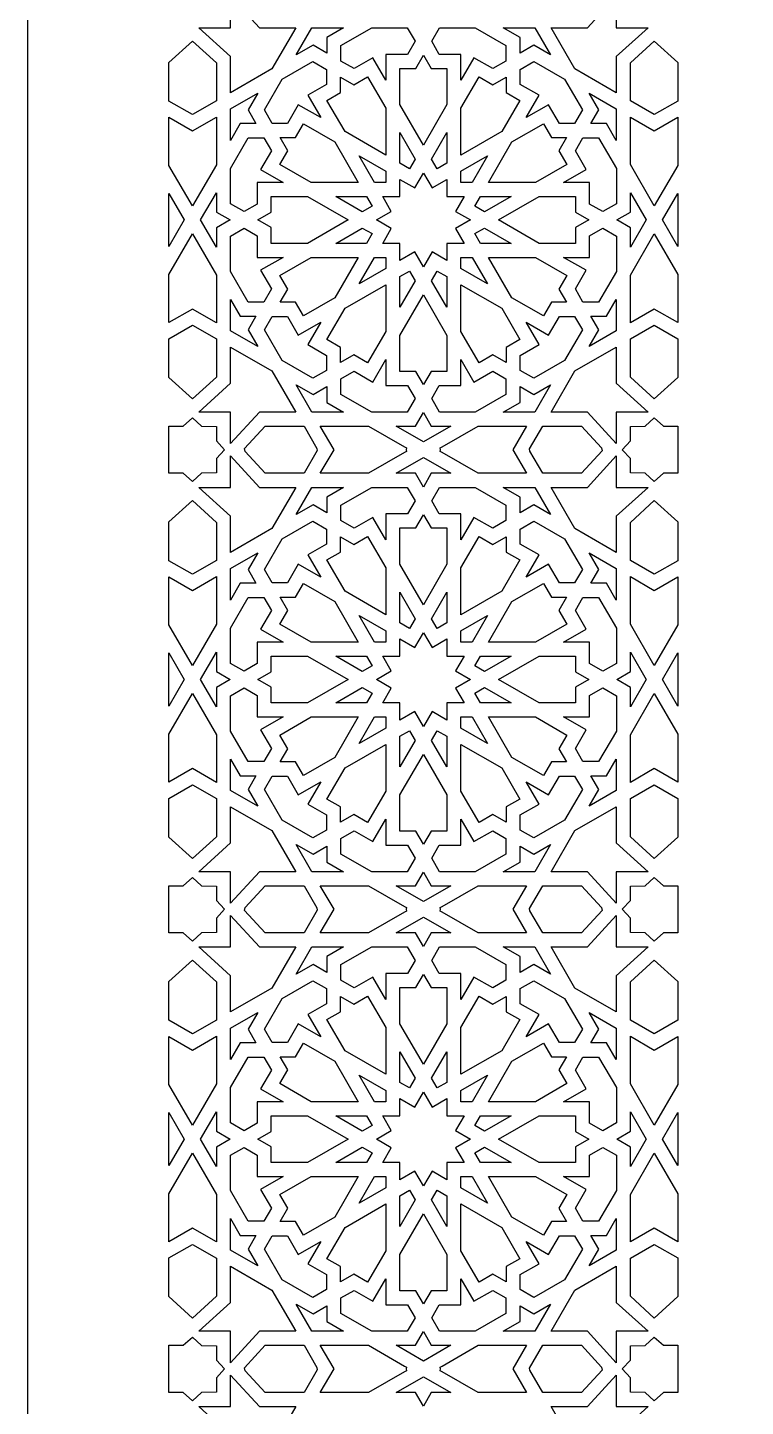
# Model space of a CAD drawing. Extents: x -600 to 600, y -1000 to 1000.
# Drawn here: x -600 to -346.1, y -419.7 to 68.1 of the extents above; entities that cross this region are included whole.
import ezdxf

# ---------------------------------------------------------------- set-up
doc = ezdxf.new("R2010")
doc.units = 0
doc.layers.add('LAYER_1', color=18, linetype='CONTINUOUS')

msp = doc.modelspace()

# ---------------------------------------------------------------- linework, layer by layer
at = {"layer": 'LAYER_1'}
for points in [[(-600, -1000), (600, -1000), (600, 1000), (-600, 1000)], [(-518.02, 68.04), (-505.16, 68.04), (-513.61, 53.46), (-528.25, 45.04), (-528.25, 57.86), (-539.46, 68.04), (-528.25, 68.04), (-528.25, 79.21)], [(-391.75, 68.04), (-380.54, 68.04), (-391.75, 57.86), (-391.75, 45.04), (-406.39, 53.46), (-414.84, 68.04), (-401.98, 68.04), (-391.75, 79.21)], [(-494.19, 64.63), (-494.19, 59.04), (-499.04, 61.84), (-504.98, 58.42), (-499.41, 68.04), (-488.25, 68.04)], [(-465.74, 68.04), (-462.96, 63.25), (-465.64, 58.64), (-473.29, 58.64), (-473.29, 49.48), (-477.89, 57.41), (-484.52, 53.6), (-489.16, 56.26), (-489.16, 61.79), (-478.29, 68.04)], [(-441.71, 68.04), (-430.84, 61.79), (-430.84, 56.26), (-435.48, 53.6), (-442.11, 57.41), (-446.7, 49.48), (-446.7, 58.64), (-454.36, 58.64), (-457.04, 63.25), (-454.26, 68.04)], [(-420.59, 68.04), (-415.02, 58.42), (-420.96, 61.84), (-425.81, 59.04), (-425.81, 64.63), (-431.75, 68.04)], [(-533.23, 55.67), (-533.23, 42.18), (-541.68, 37.31), (-550, 42.1), (-550, 55.79), (-541.68, 63.35)], [(-370, 55.79), (-370, 42.1), (-378.31, 37.31), (-386.77, 42.18), (-386.77, 55.67), (-378.31, 63.35)], [(-494.29, 53.31), (-494.29, 47.98), (-500.92, 44.17), (-496.32, 36.24), (-504.28, 40.82), (-508.11, 34.21), (-513.46, 34.21), (-516.24, 39), (-509.97, 49.83), (-499.1, 56.08)], [(-457.29, 53.68), (-451.68, 53.68), (-451.68, 40.89), (-460, 26.54), (-468.32, 40.89), (-468.32, 53.68), (-462.71, 53.68), (-460, 58.34)], [(-410.03, 49.83), (-403.76, 39), (-406.53, 34.21), (-411.89, 34.21), (-415.72, 40.82), (-423.68, 36.24), (-419.08, 44.17), (-425.71, 47.98), (-425.71, 53.31), (-420.9, 56.08)], [(-473.29, 39.56), (-473.29, 22.99), (-487.7, 31.28), (-494.12, 42.35), (-489.26, 45.15), (-489.26, 50.53), (-484.57, 47.84), (-479.71, 50.63)], [(-435.43, 47.84), (-430.74, 50.53), (-430.74, 45.15), (-425.88, 42.35), (-432.3, 31.28), (-446.7, 22.99), (-446.7, 39.56), (-440.28, 50.63)], [(-522.02, 38.95), (-519.22, 34.11), (-524.82, 34.11), (-528.25, 28.19), (-528.25, 39.31), (-518.59, 44.87)], [(-391.75, 39.31), (-391.75, 28.19), (-395.18, 34.11), (-400.78, 34.11), (-397.98, 38.95), (-401.41, 44.87)], [(-533.23, 19.6), (-541.68, 5.02), (-550, 19.36), (-550, 36.37), (-541.68, 31.58), (-533.23, 36.45)], [(-378.31, 31.58), (-370, 36.37), (-370, 19.36), (-378.31, 5.02), (-386.77, 19.61), (-386.77, 36.45)], [(-491.34, 27.64), (-483.03, 13.3), (-499.65, 13.3), (-510.77, 19.7), (-507.97, 24.53), (-510.67, 29.2), (-505.27, 29.2), (-502.46, 34.04)], [(-462.87, 21.58), (-464.86, 18.15), (-468.31, 20.13), (-468.31, 30.97)], [(-451.68, 20.13), (-455.13, 18.15), (-457.12, 21.58), (-451.68, 30.97)], [(-414.73, 29.2), (-409.33, 29.2), (-412.03, 24.53), (-409.23, 19.7), (-420.34, 13.3), (-436.97, 13.3), (-428.66, 27.64), (-417.54, 34.04)], [(-516.42, 29.1), (-513.75, 24.48), (-517.58, 17.88), (-509.62, 13.3), (-518.81, 13.3), (-518.81, 5.68), (-523.44, 3.01), (-528.25, 5.78), (-528.25, 18.27), (-521.98, 29.1)], [(-391.74, 18.27), (-391.74, 5.78), (-396.56, 3.01), (-401.19, 5.68), (-401.19, 13.3), (-410.38, 13.3), (-402.42, 17.88), (-406.25, 24.48), (-403.58, 29.1), (-398.02, 29.1)], [(-473.29, 17.26), (-473.29, 13.3), (-477.27, 13.3), (-482.71, 22.68)], [(-442.72, 13.3), (-446.7, 13.3), (-446.7, 17.26), (-437.28, 22.68)], [(-456.95, 11.37), (-451.68, 14.4), (-451.68, 8.34), (-445.6, 8.34), (-448.64, 3.09), (-443.37, 0.06), (-448.64, -2.98), (-445.6, -8.23), (-451.68, -8.23), (-451.68, -14.29), (-456.95, -11.26), (-460, -16.51), (-463.04, -11.26), (-468.31, -14.29), (-468.31, -8.23), (-474.4, -8.23), (-471.35, -2.98), (-476.62, 0.06), (-471.35, 3.09), (-474.4, 8.34), (-468.31, 8.34), (-468.31, 14.4), (-463.04, 11.37), (-460, 16.62)], [(-544.56, 0.06), (-550, -9.33), (-550, 0.06), (-550, 9.44)], [(-533.23, 2.85), (-528.38, 0.06), (-533.23, -2.74), (-533.23, -9.58), (-538.81, 0.06), (-533.23, 9.69)], [(-500.99, 8.34), (-486.59, 0.06), (-500.99, -8.23), (-513.83, -8.23), (-513.83, -2.64), (-518.51, 0.06), (-513.83, 2.75), (-513.83, 8.34)], [(-480.15, 8.34), (-478.16, 4.91), (-481.6, 2.92), (-491.02, 8.34)], [(-438.39, 2.92), (-441.84, 4.91), (-439.85, 8.34), (-428.97, 8.34)], [(-406.17, 8.34), (-406.17, 2.75), (-401.49, 0.06), (-406.17, -2.64), (-406.17, -8.23), (-419.01, -8.23), (-433.41, 0.06), (-419.01, 8.34)], [(-381.19, 0.06), (-386.77, -9.58), (-386.77, -2.74), (-391.62, 0.06), (-386.77, 2.85), (-386.77, 9.69)], [(-370, 0.06), (-370, -9.33), (-375.44, 0.06), (-370, 9.44)], [(-518.81, -5.56), (-518.81, -13.19), (-509.62, -13.19), (-517.58, -17.77), (-513.75, -24.37), (-516.42, -28.99), (-521.98, -28.99), (-528.25, -18.16), (-528.25, -5.66), (-523.44, -2.9)], [(-478.16, -4.79), (-480.15, -8.23), (-491.02, -8.23), (-481.6, -2.81)], [(-428.97, -8.23), (-439.85, -8.23), (-441.84, -4.79), (-438.39, -2.81)], [(-391.74, -5.66), (-391.74, -18.16), (-398.02, -28.99), (-403.58, -28.99), (-406.25, -24.37), (-402.42, -17.77), (-410.38, -13.19), (-401.19, -13.19), (-401.19, -5.56), (-396.56, -2.9)], [(-533.23, -19.49), (-533.23, -36.34), (-541.68, -31.47), (-550, -36.26), (-550, -19.25), (-541.68, -4.91)], [(-370, -19.25), (-370, -36.26), (-378.31, -31.47), (-386.77, -36.34), (-386.77, -19.49), (-378.31, -4.91)], [(-483.03, -13.19), (-491.34, -27.53), (-502.46, -33.93), (-505.27, -29.09), (-510.67, -29.09), (-507.97, -24.42), (-510.77, -19.59), (-499.65, -13.19)], [(-473.29, -13.19), (-473.29, -17.15), (-482.71, -22.57), (-477.27, -13.19)], [(-437.28, -22.57), (-446.7, -17.15), (-446.7, -13.19), (-442.72, -13.19)], [(-409.23, -19.59), (-412.03, -24.42), (-409.33, -29.09), (-414.73, -29.09), (-417.54, -33.93), (-428.66, -27.53), (-436.97, -13.19), (-420.34, -13.19)], [(-462.87, -21.47), (-468.31, -30.86), (-468.31, -20.02), (-464.86, -18.04)], [(-451.68, -20.02), (-451.68, -30.86), (-457.12, -21.47), (-455.13, -18.04)], [(-473.29, -39.45), (-479.71, -50.52), (-484.57, -47.73), (-489.26, -50.42), (-489.26, -45.03), (-494.12, -42.24), (-487.7, -31.17), (-473.29, -22.88)], [(-432.3, -31.17), (-425.88, -42.24), (-430.74, -45.03), (-430.74, -50.42), (-435.43, -47.73), (-440.28, -50.52), (-446.7, -39.45), (-446.7, -22.88)], [(-524.82, -34), (-519.22, -34), (-522.02, -38.84), (-518.59, -44.76), (-528.25, -39.2), (-528.25, -28.08)], [(-451.68, -40.78), (-451.68, -53.56), (-457.29, -53.56), (-460, -58.23), (-462.71, -53.56), (-468.32, -53.56), (-468.32, -40.78), (-460, -26.43)], [(-391.75, -39.2), (-401.41, -44.76), (-397.98, -38.84), (-400.78, -34), (-395.18, -34), (-391.75, -28.08)], [(-504.28, -40.71), (-496.32, -36.13), (-500.92, -44.06), (-494.29, -47.87), (-494.29, -53.2), (-499.1, -55.97), (-509.97, -49.72), (-516.24, -38.89), (-513.46, -34.1), (-508.11, -34.1)], [(-403.76, -38.89), (-410.03, -49.72), (-420.9, -55.97), (-425.71, -53.2), (-425.71, -47.87), (-419.08, -44.06), (-423.68, -36.13), (-415.72, -40.71), (-411.89, -34.1), (-406.53, -34.1)], [(-533.23, -42.07), (-533.23, -55.56), (-541.68, -63.24), (-550, -55.68), (-550, -41.98), (-541.68, -37.2)], [(-370, -41.98), (-370, -55.68), (-378.31, -63.24), (-386.77, -55.56), (-386.77, -42.07), (-378.31, -37.2)], [(-513.61, -53.35), (-505.16, -67.93), (-518.02, -67.93), (-528.25, -79.1), (-528.25, -67.93), (-539.46, -67.93), (-528.25, -57.75), (-528.25, -44.93)], [(-391.75, -57.75), (-380.54, -67.93), (-391.75, -67.93), (-391.75, -79.1), (-401.98, -67.93), (-414.84, -67.93), (-406.39, -53.35), (-391.75, -44.93)], [(-473.29, -58.53), (-465.64, -58.53), (-462.96, -63.14), (-465.74, -67.93), (-478.29, -67.93), (-489.16, -61.68), (-489.16, -56.15), (-484.52, -53.49), (-477.89, -57.3), (-473.29, -49.36)], [(-442.11, -57.3), (-435.48, -53.49), (-430.84, -56.15), (-430.84, -61.68), (-441.71, -67.93), (-454.26, -67.93), (-457.04, -63.14), (-454.36, -58.53), (-446.7, -58.53), (-446.7, -49.36)], [(-499.04, -61.73), (-494.19, -58.93), (-494.19, -64.52), (-488.25, -67.93), (-499.41, -67.93), (-504.98, -58.31)], [(-420.59, -67.93), (-431.75, -67.93), (-425.81, -64.52), (-425.81, -58.93), (-420.96, -61.73), (-415.02, -58.31)], [(-457.2, -72.9), (-450.34, -72.9), (-460, -78.45), (-469.66, -72.9), (-462.8, -72.9), (-460, -68.06)], [(-538.44, -72.91), (-533.23, -73.07), (-533.23, -78.1), (-530.35, -81.25), (-533.23, -84.4), (-533.23, -89.43), (-538.44, -89.59), (-541.69, -92.54), (-544.92, -89.6), (-550, -89.6), (-550, -81.25), (-550, -72.9), (-544.92, -72.9), (-541.69, -69.96)], [(-497.64, -80.76), (-497.53, -81.55), (-502.2, -89.6), (-515.96, -89.6), (-522.99, -81.92), (-523.26, -80.87), (-515.96, -72.9), (-502.2, -72.9)], [(-466.65, -80.22), (-465.93, -80.63), (-466.08, -81.25), (-465.93, -81.87), (-466.65, -82.28), (-479.38, -89.6), (-496.45, -89.6), (-491.61, -81.25), (-496.45, -72.9), (-479.38, -72.9)], [(-428.39, -81.25), (-423.55, -89.6), (-440.62, -89.6), (-453.35, -82.28), (-454.07, -81.87), (-453.92, -81.25), (-454.07, -80.63), (-453.35, -80.22), (-440.62, -72.9), (-423.55, -72.9)], [(-397.01, -80.58), (-396.74, -81.63), (-404.05, -89.6), (-417.8, -89.6), (-422.36, -81.74), (-422.47, -80.95), (-417.8, -72.9), (-404.05, -72.9)], [(-375.08, -72.9), (-370, -72.9), (-370, -81.25), (-370, -89.6), (-375.08, -89.6), (-378.31, -92.54), (-381.56, -89.59), (-386.77, -89.43), (-386.77, -84.4), (-389.65, -81.25), (-386.77, -78.1), (-386.77, -73.07), (-381.56, -72.91), (-378.31, -69.96)], [(-518.02, -94.57), (-505.16, -94.57), (-513.61, -109.15), (-528.25, -117.57), (-528.25, -104.75), (-539.46, -94.57), (-528.25, -94.57), (-528.25, -83.4)], [(-450.34, -89.6), (-457.2, -89.6), (-460, -94.44), (-462.8, -89.6), (-469.66, -89.6), (-460, -84.05)], [(-391.75, -94.57), (-380.54, -94.57), (-391.75, -104.75), (-391.75, -117.57), (-406.39, -109.15), (-414.84, -94.57), (-401.98, -94.57), (-391.75, -83.4)], [(-488.25, -94.57), (-494.19, -97.98), (-494.19, -103.57), (-499.04, -100.77), (-504.98, -104.19), (-499.41, -94.57)], [(-465.74, -94.57), (-462.96, -99.36), (-465.64, -103.97), (-473.29, -103.97), (-473.29, -113.13), (-477.89, -105.2), (-484.52, -109.01), (-489.16, -106.35), (-489.16, -100.82), (-478.29, -94.57)], [(-430.84, -100.82), (-430.84, -106.35), (-435.48, -109.01), (-442.11, -105.2), (-446.7, -113.13), (-446.7, -103.97), (-454.36, -103.97), (-457.04, -99.36), (-454.26, -94.57), (-441.71, -94.57)], [(-420.59, -94.57), (-415.02, -104.19), (-420.96, -100.77), (-425.81, -103.57), (-425.81, -97.98), (-431.75, -94.57)], [(-533.23, -106.94), (-533.23, -120.43), (-541.68, -125.3), (-550, -120.51), (-550, -106.82), (-541.68, -99.26)], [(-370, -106.82), (-370, -120.51), (-378.31, -125.3), (-386.77, -120.43), (-386.77, -106.94), (-378.31, -99.26)], [(-494.29, -109.3), (-494.29, -114.63), (-500.92, -118.44), (-496.32, -126.37), (-504.28, -121.79), (-508.11, -128.4), (-513.46, -128.4), (-516.24, -123.61), (-509.97, -112.78), (-499.1, -106.53)], [(-457.29, -108.93), (-451.68, -108.93), (-451.68, -121.72), (-460, -136.07), (-468.32, -121.72), (-468.32, -108.93), (-462.71, -108.93), (-460, -104.27)], [(-410.03, -112.78), (-403.76, -123.61), (-406.53, -128.4), (-411.89, -128.4), (-415.72, -121.79), (-423.68, -126.37), (-419.08, -118.44), (-425.71, -114.63), (-425.71, -109.3), (-420.9, -106.53)], [(-473.29, -123.05), (-473.29, -139.62), (-487.7, -131.33), (-494.12, -120.26), (-489.26, -117.46), (-489.26, -112.08), (-484.57, -114.77), (-479.71, -111.98)], [(-435.43, -114.77), (-430.74, -112.08), (-430.74, -117.46), (-425.88, -120.26), (-432.3, -131.33), (-446.7, -139.62), (-446.7, -123.05), (-440.28, -111.98)], [(-522.02, -123.66), (-519.22, -128.5), (-524.82, -128.5), (-528.25, -134.42), (-528.25, -123.3), (-518.59, -117.74)], [(-391.75, -123.3), (-391.75, -134.42), (-395.18, -128.5), (-400.78, -128.5), (-397.98, -123.66), (-401.41, -117.74)], [(-533.23, -143.01), (-541.68, -157.59), (-550, -143.25), (-550, -126.24), (-541.68, -131.03), (-533.23, -126.16)], [(-378.31, -131.03), (-370, -126.24), (-370, -143.25), (-378.31, -157.59), (-386.77, -143.01), (-386.77, -126.16)], [(-491.34, -134.97), (-483.03, -149.31), (-499.65, -149.31), (-510.77, -142.91), (-507.97, -138.08), (-510.67, -133.41), (-505.27, -133.41), (-502.46, -128.57)], [(-462.87, -141.03), (-464.86, -144.46), (-468.31, -142.48), (-468.31, -131.64)], [(-451.68, -142.48), (-455.13, -144.46), (-457.12, -141.03), (-451.68, -131.64)], [(-414.73, -133.41), (-409.33, -133.41), (-412.03, -138.08), (-409.23, -142.91), (-420.34, -149.31), (-436.97, -149.31), (-428.66, -134.97), (-417.54, -128.57)], [(-513.75, -138.13), (-517.58, -144.73), (-509.62, -149.31), (-518.81, -149.31), (-518.81, -156.93), (-523.44, -159.6), (-528.25, -156.83), (-528.25, -144.34), (-521.98, -133.51), (-516.42, -133.51)], [(-398.02, -133.51), (-391.74, -144.34), (-391.74, -156.83), (-396.56, -159.6), (-401.19, -156.93), (-401.19, -149.31), (-410.38, -149.31), (-402.42, -144.73), (-406.25, -138.13), (-403.58, -133.51)], [(-473.29, -145.35), (-473.29, -149.31), (-477.27, -149.31), (-482.71, -139.93)], [(-442.72, -149.31), (-446.7, -149.31), (-446.7, -145.35), (-437.28, -139.93)], [(-456.95, -151.24), (-451.68, -148.21), (-451.68, -154.27), (-445.6, -154.27), (-448.64, -159.52), (-443.37, -162.55), (-448.64, -165.59), (-445.6, -170.84), (-451.68, -170.84), (-451.68, -176.9), (-456.95, -173.87), (-460, -179.12), (-463.04, -173.87), (-468.31, -176.9), (-468.31, -170.84), (-474.4, -170.84), (-471.35, -165.59), (-476.62, -162.55), (-471.35, -159.52), (-474.4, -154.27), (-468.31, -154.27), (-468.31, -148.21), (-463.04, -151.24), (-460, -145.99)], [(-544.56, -162.55), (-550, -171.94), (-550, -162.55), (-550, -153.17)], [(-533.23, -159.76), (-528.38, -162.55), (-533.23, -165.35), (-533.23, -172.19), (-538.81, -162.55), (-533.23, -152.92)], [(-486.59, -162.55), (-500.99, -170.84), (-513.83, -170.84), (-513.83, -165.25), (-518.51, -162.55), (-513.83, -159.86), (-513.83, -154.27), (-500.99, -154.27)], [(-478.16, -157.7), (-481.6, -159.69), (-491.02, -154.27), (-480.15, -154.27)], [(-438.39, -159.69), (-441.84, -157.7), (-439.85, -154.27), (-428.97, -154.27)], [(-406.17, -159.86), (-401.49, -162.55), (-406.17, -165.25), (-406.17, -170.84), (-419.01, -170.84), (-433.41, -162.55), (-419.01, -154.27), (-406.17, -154.27)], [(-381.19, -162.55), (-386.77, -172.19), (-386.77, -165.35), (-391.62, -162.55), (-386.77, -159.76), (-386.77, -152.92)], [(-370, -162.55), (-370, -171.94), (-375.44, -162.55), (-370, -153.17)], [(-518.81, -168.17), (-518.81, -175.8), (-509.62, -175.8), (-517.58, -180.38), (-513.75, -186.98), (-516.42, -191.6), (-521.98, -191.6), (-528.25, -180.77), (-528.25, -168.27), (-523.44, -165.51)], [(-478.16, -167.4), (-480.15, -170.84), (-491.02, -170.84), (-481.6, -165.42)], [(-428.97, -170.84), (-439.85, -170.84), (-441.84, -167.4), (-438.39, -165.42)], [(-391.74, -168.27), (-391.74, -180.77), (-398.02, -191.6), (-403.58, -191.6), (-406.25, -186.98), (-402.42, -180.38), (-410.38, -175.8), (-401.19, -175.8), (-401.19, -168.17), (-396.56, -165.51)], [(-533.23, -182.1), (-533.23, -198.95), (-541.68, -194.08), (-550, -198.87), (-550, -181.86), (-541.68, -167.52)], [(-370, -181.86), (-370, -198.87), (-378.31, -194.08), (-386.77, -198.95), (-386.77, -182.1), (-378.31, -167.52)], [(-491.34, -190.14), (-502.46, -196.54), (-505.27, -191.7), (-510.67, -191.7), (-507.97, -187.03), (-510.77, -182.2), (-499.65, -175.8), (-483.03, -175.8)], [(-473.29, -175.8), (-473.29, -179.76), (-482.71, -185.18), (-477.27, -175.8)], [(-442.72, -175.8), (-437.28, -185.18), (-446.7, -179.76), (-446.7, -175.8)], [(-409.23, -182.2), (-412.03, -187.03), (-409.33, -191.7), (-414.73, -191.7), (-417.54, -196.54), (-428.66, -190.14), (-436.97, -175.8), (-420.34, -175.8)], [(-462.87, -184.08), (-468.31, -193.47), (-468.31, -182.63), (-464.86, -180.65)], [(-451.68, -182.63), (-451.68, -193.47), (-457.12, -184.08), (-455.13, -180.65)], [(-473.29, -202.06), (-479.71, -213.13), (-484.57, -210.34), (-489.26, -213.03), (-489.26, -207.64), (-494.12, -204.85), (-487.7, -193.78), (-473.29, -185.49)], [(-451.68, -203.39), (-451.68, -216.17), (-457.29, -216.17), (-460, -220.84), (-462.71, -216.17), (-468.32, -216.17), (-468.32, -203.39), (-460, -189.04)], [(-432.3, -193.78), (-425.88, -204.85), (-430.74, -207.64), (-430.74, -213.03), (-435.43, -210.34), (-440.28, -213.13), (-446.7, -202.06), (-446.7, -185.49)], [(-524.82, -196.61), (-519.22, -196.61), (-522.02, -201.45), (-518.59, -207.37), (-528.25, -201.81), (-528.25, -190.69)], [(-391.75, -201.81), (-401.41, -207.37), (-397.98, -201.45), (-400.78, -196.61), (-395.18, -196.61), (-391.75, -190.69)], [(-533.23, -204.68), (-533.23, -218.17), (-541.68, -225.85), (-550, -218.29), (-550, -204.59), (-541.68, -199.81)], [(-508.11, -196.71), (-504.28, -203.32), (-496.32, -198.74), (-500.92, -206.67), (-494.29, -210.48), (-494.29, -215.81), (-499.1, -218.58), (-509.97, -212.33), (-516.24, -201.5), (-513.46, -196.71)], [(-406.53, -196.71), (-403.76, -201.5), (-410.03, -212.33), (-420.9, -218.58), (-425.71, -215.81), (-425.71, -210.48), (-419.08, -206.67), (-423.68, -198.74), (-415.72, -203.32), (-411.89, -196.71)], [(-370, -204.59), (-370, -218.29), (-378.31, -225.85), (-386.77, -218.17), (-386.77, -204.68), (-378.31, -199.81)], [(-513.61, -215.96), (-505.16, -230.54), (-518.02, -230.54), (-528.25, -241.71), (-528.25, -230.54), (-539.46, -230.54), (-528.25, -220.36), (-528.25, -207.54)], [(-391.75, -220.36), (-380.54, -230.54), (-391.75, -230.54), (-391.75, -241.71), (-401.98, -230.54), (-414.84, -230.54), (-406.39, -215.96), (-391.75, -207.54)], [(-473.29, -221.14), (-465.64, -221.14), (-462.96, -225.75), (-465.74, -230.54), (-478.29, -230.54), (-489.16, -224.29), (-489.16, -218.76), (-484.52, -216.1), (-477.89, -219.91), (-473.29, -211.97)], [(-442.11, -219.91), (-435.48, -216.1), (-430.84, -218.76), (-430.84, -224.29), (-441.71, -230.54), (-454.26, -230.54), (-457.04, -225.75), (-454.36, -221.14), (-446.7, -221.14), (-446.7, -211.97)], [(-499.04, -224.34), (-494.19, -221.54), (-494.19, -227.13), (-488.25, -230.54), (-499.41, -230.54), (-504.98, -220.92)], [(-420.59, -230.54), (-431.75, -230.54), (-425.81, -227.13), (-425.81, -221.54), (-420.96, -224.34), (-415.02, -220.92)], [(-538.44, -235.52), (-533.23, -235.68), (-533.23, -240.71), (-530.35, -243.86), (-533.23, -247.01), (-533.23, -252.04), (-538.44, -252.2), (-541.69, -255.15), (-544.92, -252.21), (-550, -252.21), (-550, -243.86), (-550, -235.51), (-544.92, -235.51), (-541.69, -232.57)], [(-457.2, -235.51), (-450.34, -235.51), (-460, -241.06), (-469.66, -235.51), (-462.8, -235.51), (-460, -230.67)], [(-375.08, -235.51), (-370, -235.51), (-370, -243.86), (-370, -252.21), (-375.08, -252.21), (-378.31, -255.15), (-381.56, -252.2), (-386.77, -252.04), (-386.77, -247.01), (-389.65, -243.86), (-386.77, -240.71), (-386.77, -235.68), (-381.56, -235.52), (-378.31, -232.57)], [(-502.2, -235.51), (-497.64, -243.37), (-497.53, -244.16), (-502.2, -252.21), (-515.96, -252.21), (-523.26, -244.24), (-522.99, -243.19), (-515.96, -235.51)], [(-479.38, -235.51), (-466.65, -242.83), (-465.93, -243.24), (-466.08, -243.86), (-465.93, -244.48), (-466.65, -244.89), (-479.38, -252.21), (-496.45, -252.21), (-491.61, -243.86), (-496.45, -235.51)], [(-423.55, -235.51), (-428.39, -243.86), (-423.55, -252.21), (-440.62, -252.21), (-453.35, -244.89), (-454.07, -244.48), (-453.92, -243.86), (-454.07, -243.24), (-453.35, -242.83), (-440.62, -235.51)], [(-397.01, -243.19), (-396.74, -244.24), (-404.05, -252.21), (-417.8, -252.21), (-422.36, -244.35), (-422.47, -243.56), (-417.8, -235.51), (-404.05, -235.51)], [(-518.02, -257.18), (-505.16, -257.18), (-513.61, -271.76), (-528.25, -280.18), (-528.25, -267.36), (-539.46, -257.18), (-528.25, -257.18), (-528.25, -246.01)], [(-450.34, -252.21), (-457.2, -252.21), (-460, -257.05), (-462.8, -252.21), (-469.66, -252.21), (-460, -246.66)], [(-391.75, -257.18), (-380.54, -257.18), (-391.75, -267.36), (-391.75, -280.18), (-406.39, -271.76), (-414.84, -257.18), (-401.98, -257.18), (-391.75, -246.01)], [(-494.19, -260.59), (-494.19, -266.18), (-499.04, -263.38), (-504.98, -266.8), (-499.41, -257.18), (-488.25, -257.18)], [(-465.74, -257.18), (-462.96, -261.97), (-465.64, -266.58), (-473.29, -266.58), (-473.29, -275.74), (-477.89, -267.81), (-484.52, -271.62), (-489.16, -268.96), (-489.16, -263.43), (-478.29, -257.18)], [(-430.84, -263.43), (-430.84, -268.96), (-435.48, -271.62), (-442.11, -267.81), (-446.7, -275.74), (-446.7, -266.58), (-454.36, -266.58), (-457.04, -261.97), (-454.26, -257.18), (-441.71, -257.18)], [(-420.59, -257.18), (-415.02, -266.8), (-420.96, -263.38), (-425.81, -266.18), (-425.81, -260.59), (-431.75, -257.18)], [(-533.23, -269.55), (-533.23, -283.04), (-541.68, -287.91), (-550, -283.12), (-550, -269.43), (-541.68, -261.87)], [(-370, -269.43), (-370, -283.12), (-378.31, -287.91), (-386.77, -283.04), (-386.77, -269.55), (-378.31, -261.87)], [(-457.29, -271.55), (-451.68, -271.55), (-451.68, -284.33), (-460, -298.68), (-468.32, -284.33), (-468.32, -271.55), (-462.71, -271.55), (-460, -266.88)], [(-494.29, -271.91), (-494.29, -277.24), (-500.92, -281.05), (-496.32, -288.98), (-504.28, -284.4), (-508.11, -291.01), (-513.46, -291.01), (-516.24, -286.22), (-509.97, -275.39), (-499.1, -269.14)], [(-410.03, -275.39), (-403.76, -286.22), (-406.53, -291.01), (-411.89, -291.01), (-415.72, -284.4), (-423.68, -288.98), (-419.08, -281.05), (-425.71, -277.24), (-425.71, -271.91), (-420.9, -269.14)], [(-473.29, -285.66), (-473.29, -302.23), (-487.7, -293.94), (-494.12, -282.87), (-489.26, -280.07), (-489.26, -274.69), (-484.57, -277.38), (-479.71, -274.59)], [(-435.43, -277.38), (-430.74, -274.69), (-430.74, -280.07), (-425.88, -282.87), (-432.3, -293.94), (-446.7, -302.23), (-446.7, -285.66), (-440.28, -274.59)], [(-522.02, -286.27), (-519.22, -291.11), (-524.82, -291.11), (-528.25, -297.03), (-528.25, -285.91), (-518.59, -280.35)], [(-391.75, -285.91), (-391.75, -297.03), (-395.18, -291.11), (-400.78, -291.11), (-397.98, -286.27), (-401.41, -280.35)], [(-533.23, -305.62), (-541.68, -320.2), (-550, -305.86), (-550, -288.85), (-541.68, -293.64), (-533.23, -288.77)], [(-491.34, -297.58), (-483.03, -311.92), (-499.65, -311.92), (-510.77, -305.52), (-507.97, -300.69), (-510.67, -296.02), (-505.27, -296.02), (-502.46, -291.18)], [(-414.73, -296.02), (-409.33, -296.02), (-412.03, -300.69), (-409.23, -305.52), (-420.34, -311.92), (-436.97, -311.92), (-428.66, -297.58), (-417.54, -291.18)], [(-378.31, -293.64), (-370, -288.85), (-370, -305.86), (-378.31, -320.2), (-386.77, -305.62), (-386.77, -288.77)], [(-516.42, -296.12), (-513.75, -300.74), (-517.58, -307.34), (-509.62, -311.92), (-518.81, -311.92), (-518.81, -319.54), (-523.44, -322.21), (-528.25, -319.44), (-528.25, -306.95), (-521.98, -296.12)], [(-462.87, -303.64), (-464.86, -307.07), (-468.31, -305.09), (-468.31, -294.25)], [(-451.68, -305.09), (-455.13, -307.07), (-457.12, -303.64), (-451.68, -294.25)], [(-398.02, -296.12), (-391.74, -306.95), (-391.74, -319.44), (-396.56, -322.21), (-401.19, -319.54), (-401.19, -311.92), (-410.38, -311.92), (-402.42, -307.34), (-406.25, -300.74), (-403.58, -296.12)], [(-473.29, -307.96), (-473.29, -311.92), (-477.27, -311.92), (-482.71, -302.54)], [(-442.72, -311.92), (-446.7, -311.92), (-446.7, -307.96), (-437.28, -302.54)], [(-456.95, -313.85), (-451.68, -310.82), (-451.68, -316.88), (-445.6, -316.88), (-448.64, -322.13), (-443.37, -325.16), (-448.64, -328.2), (-445.6, -333.45), (-451.68, -333.45), (-451.68, -339.51), (-456.95, -336.48), (-460, -341.73), (-463.04, -336.48), (-468.31, -339.51), (-468.31, -333.45), (-474.4, -333.45), (-471.35, -328.2), (-476.62, -325.16), (-471.35, -322.13), (-474.4, -316.88), (-468.31, -316.88), (-468.31, -310.82), (-463.04, -313.85), (-460, -308.6)], [(-544.56, -325.16), (-550, -334.55), (-550, -325.16), (-550, -315.78)], [(-533.23, -322.37), (-528.38, -325.16), (-533.23, -327.96), (-533.23, -334.8), (-538.81, -325.16), (-533.23, -315.53)], [(-486.59, -325.16), (-500.99, -333.45), (-513.83, -333.45), (-513.83, -327.86), (-518.51, -325.16), (-513.83, -322.47), (-513.83, -316.88), (-500.99, -316.88)], [(-480.15, -316.88), (-478.16, -320.31), (-481.6, -322.3), (-491.02, -316.88)], [(-428.97, -316.88), (-438.39, -322.3), (-441.84, -320.31), (-439.85, -316.88)], [(-406.17, -316.88), (-406.17, -322.47), (-401.49, -325.16), (-406.17, -327.86), (-406.17, -333.45), (-419.01, -333.45), (-433.41, -325.16), (-419.01, -316.88)], [(-381.19, -325.16), (-386.77, -334.8), (-386.77, -327.96), (-391.62, -325.16), (-386.77, -322.37), (-386.77, -315.53)], [(-370, -325.16), (-370, -334.55), (-375.44, -325.16), (-370, -315.78)], [(-533.23, -344.71), (-533.23, -361.56), (-541.68, -356.69), (-550, -361.48), (-550, -344.47), (-541.68, -330.13)], [(-518.81, -330.78), (-518.81, -338.41), (-509.62, -338.41), (-517.58, -342.99), (-513.75, -349.59), (-516.42, -354.21), (-521.98, -354.21), (-528.25, -343.38), (-528.25, -330.88), (-523.44, -328.12)], [(-478.16, -330.01), (-480.15, -333.45), (-491.02, -333.45), (-481.6, -328.03)], [(-428.97, -333.45), (-439.85, -333.45), (-441.84, -330.01), (-438.39, -328.03)], [(-391.74, -330.88), (-391.74, -343.38), (-398.02, -354.21), (-403.58, -354.21), (-406.25, -349.59), (-402.42, -342.99), (-410.38, -338.41), (-401.19, -338.41), (-401.19, -330.78), (-396.56, -328.12)], [(-370, -344.47), (-370, -361.48), (-378.31, -356.69), (-386.77, -361.56), (-386.77, -344.71), (-378.31, -330.13)], [(-483.03, -338.41), (-491.34, -352.75), (-502.46, -359.15), (-505.27, -354.31), (-510.67, -354.31), (-507.97, -349.64), (-510.77, -344.81), (-499.65, -338.41)], [(-473.29, -342.37), (-482.71, -347.79), (-477.27, -338.41), (-473.29, -338.41)], [(-442.72, -338.41), (-437.28, -347.79), (-446.7, -342.37), (-446.7, -338.41)], [(-420.34, -338.41), (-409.23, -344.81), (-412.03, -349.64), (-409.33, -354.31), (-414.73, -354.31), (-417.54, -359.15), (-428.66, -352.75), (-436.97, -338.41)], [(-462.87, -346.69), (-468.31, -356.08), (-468.31, -345.24), (-464.86, -343.26)], [(-451.68, -345.24), (-451.68, -356.08), (-457.12, -346.69), (-455.13, -343.26)], [(-473.29, -364.67), (-479.71, -375.74), (-484.57, -372.95), (-489.26, -375.64), (-489.26, -370.25), (-494.12, -367.46), (-487.7, -356.39), (-473.29, -348.1)], [(-432.3, -356.39), (-425.88, -367.46), (-430.74, -370.25), (-430.74, -375.64), (-435.43, -372.95), (-440.28, -375.74), (-446.7, -364.67), (-446.7, -348.1)], [(-524.82, -359.22), (-519.22, -359.22), (-522.02, -364.06), (-518.59, -369.98), (-528.25, -364.42), (-528.25, -353.3)], [(-451.68, -366), (-451.68, -378.78), (-457.29, -378.78), (-460, -383.45), (-462.71, -378.78), (-468.32, -378.78), (-468.32, -366), (-460, -351.65)], [(-391.75, -364.42), (-401.41, -369.98), (-397.98, -364.06), (-400.78, -359.22), (-395.18, -359.22), (-391.75, -353.3)], [(-504.28, -365.93), (-496.32, -361.35), (-500.92, -369.28), (-494.29, -373.09), (-494.29, -378.42), (-499.1, -381.19), (-509.97, -374.94), (-516.24, -364.11), (-513.46, -359.32), (-508.11, -359.32)], [(-403.76, -364.11), (-410.03, -374.94), (-420.9, -381.19), (-425.71, -378.42), (-425.71, -373.09), (-419.08, -369.28), (-423.68, -361.35), (-415.72, -365.93), (-411.89, -359.32), (-406.53, -359.32)], [(-533.23, -367.29), (-533.23, -380.78), (-541.68, -388.46), (-550, -380.9), (-550, -367.2), (-541.68, -362.42)], [(-370, -367.2), (-370, -380.9), (-378.31, -388.46), (-386.77, -380.78), (-386.77, -367.29), (-378.31, -362.42)], [(-513.61, -378.57), (-505.16, -393.15), (-518.02, -393.15), (-528.25, -404.32), (-528.25, -393.15), (-539.46, -393.15), (-528.25, -382.97), (-528.25, -370.15)], [(-391.75, -382.97), (-380.54, -393.15), (-391.75, -393.15), (-391.75, -404.32), (-401.98, -393.15), (-414.84, -393.15), (-406.39, -378.57), (-391.75, -370.15)], [(-473.29, -383.75), (-465.64, -383.75), (-462.96, -388.36), (-465.74, -393.15), (-478.29, -393.15), (-489.16, -386.9), (-489.16, -381.37), (-484.52, -378.71), (-477.89, -382.52), (-473.29, -374.58)], [(-442.11, -382.52), (-435.48, -378.71), (-430.84, -381.37), (-430.84, -386.9), (-441.71, -393.15), (-454.26, -393.15), (-457.04, -388.36), (-454.36, -383.75), (-446.7, -383.75), (-446.7, -374.58)], [(-499.04, -386.95), (-494.19, -384.15), (-494.19, -389.74), (-488.25, -393.15), (-499.41, -393.15), (-504.98, -383.53)], [(-420.59, -393.15), (-431.75, -393.15), (-425.81, -389.74), (-425.81, -384.15), (-420.96, -386.95), (-415.02, -383.53)], [(-457.2, -398.12), (-450.34, -398.12), (-460, -403.67), (-469.66, -398.12), (-462.8, -398.12), (-460, -393.28)], [(-538.44, -398.13), (-533.23, -398.29), (-533.23, -403.32), (-530.35, -406.47), (-533.23, -409.62), (-533.23, -414.65), (-538.44, -414.81), (-541.69, -417.76), (-544.92, -414.82), (-550, -414.82), (-550, -406.47), (-550, -398.12), (-544.92, -398.12), (-541.69, -395.18)], [(-497.64, -405.98), (-497.53, -406.77), (-502.2, -414.82), (-515.96, -414.82), (-522.99, -407.14), (-523.26, -406.09), (-515.96, -398.12), (-502.2, -398.12)], [(-466.65, -405.44), (-465.93, -405.85), (-466.08, -406.47), (-465.93, -407.09), (-466.65, -407.5), (-479.38, -414.82), (-496.45, -414.82), (-491.61, -406.47), (-496.45, -398.12), (-479.38, -398.12)], [(-423.55, -398.12), (-428.39, -406.47), (-423.55, -414.82), (-440.62, -414.82), (-453.35, -407.5), (-454.07, -407.09), (-453.92, -406.47), (-454.07, -405.85), (-453.35, -405.44), (-440.62, -398.12)], [(-397.01, -405.8), (-396.74, -406.85), (-404.05, -414.82), (-417.8, -414.82), (-422.36, -406.96), (-422.47, -406.17), (-417.8, -398.12), (-404.05, -398.12)], [(-375.08, -398.12), (-370, -398.12), (-370, -406.47), (-370, -414.82), (-375.08, -414.82), (-378.31, -417.76), (-381.56, -414.81), (-386.77, -414.65), (-386.77, -409.62), (-389.65, -406.47), (-386.77, -403.32), (-386.77, -398.29), (-381.56, -398.13), (-378.31, -395.18)], [(-518.02, -419.79), (-505.16, -419.79), (-513.61, -434.37), (-528.25, -442.79), (-528.25, -429.97), (-539.46, -419.79), (-528.25, -419.79), (-528.25, -408.62)], [(-450.34, -414.82), (-457.2, -414.82), (-460, -419.66), (-462.8, -414.82), (-469.66, -414.82), (-460, -409.27)], [(-391.75, -419.79), (-380.54, -419.79), (-391.75, -429.97), (-391.75, -442.79), (-406.39, -434.37), (-414.84, -419.79), (-401.98, -419.79), (-391.75, -408.62)]]:
    msp.add_lwpolyline(points, close=True, dxfattribs=at)

doc.saveas('drawing.dxf')
